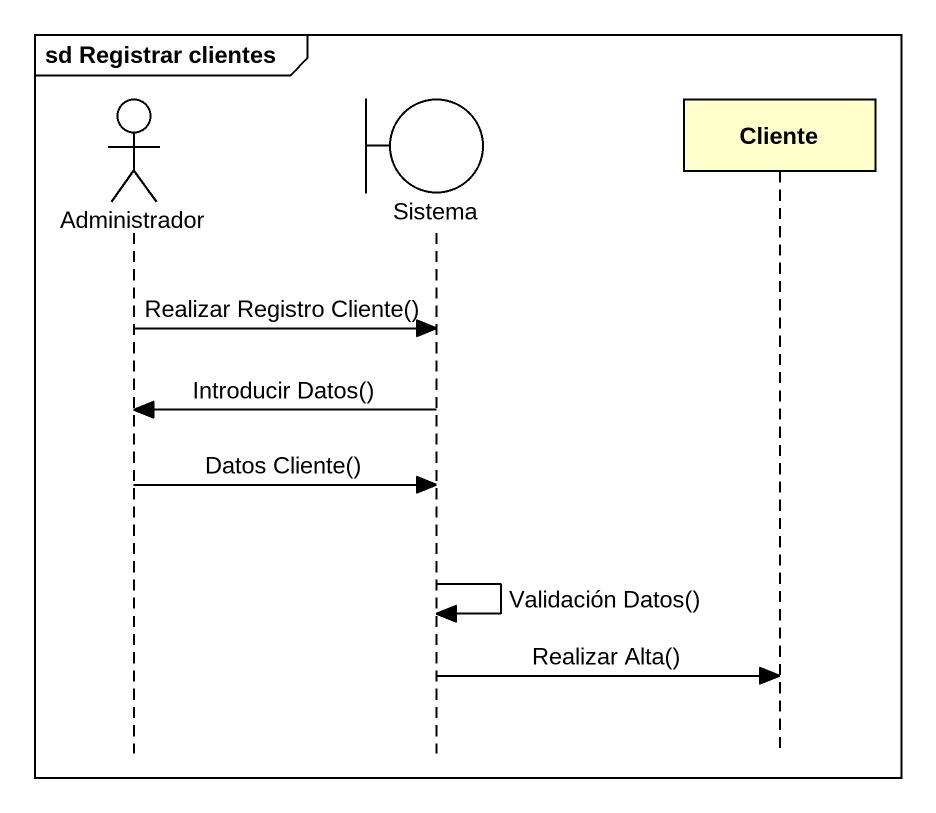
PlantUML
@startuml
mainframe sd Registrar clientes
hide footbox
actor Administrador
boundary Sistema
participant Cliente

Administrador -> Sistema : Realizar Registro Cliente()
Sistema -> Administrador : Introducir Datos()
Administrador -> Sistema : Datos Cliente()
Sistema -> Sistema : Validación Datos()
Sistema -> Cliente : Realizar Alta()
@enduml
